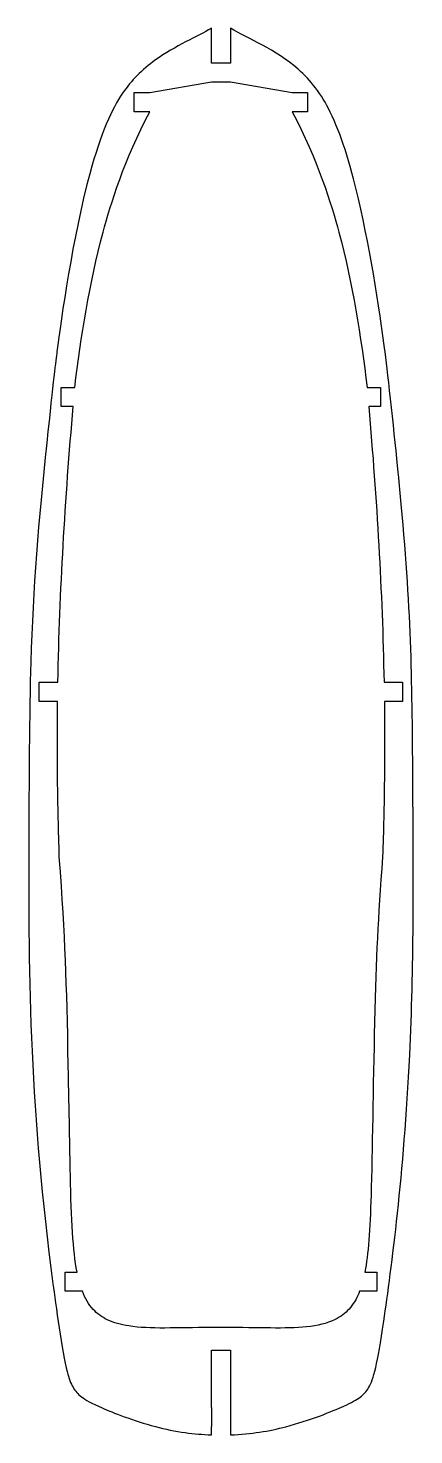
# Model space of a CAD drawing. Header units: millimetres. Extents: x -30 to 30, y -253 to -33.
import ezdxf

# ---------------------------------------------------------------- set-up
doc = ezdxf.new("R2010")
doc.units = ezdxf.units.MM
doc.layers.get('0').update_dxf_attribs({"linetype": 'CONTINUOUS'})

msp = doc.modelspace()

# ---------------------------------------------------------------- linework, layer by layer
for p, q in [((-1.5, -38.61), (-1.5, -33.16)), ((1.5, -33.16), (1.5, -38.61)), ((1.5, -38.61), (-1.5, -38.61)), ((-11.11, -43.2), (-1.5, -41.56)), ((-1.5, -41.56), (1.5, -41.56)), ((1.5, -41.56), (11.11, -43.2)), ((-13.54, -46.2), (-13.54, -43.2)), ((-13.54, -43.2), (-11.11, -43.2)), ((11.11, -43.2), (13.54, -43.2)), ((13.54, -43.2), (13.54, -46.2)), ((-11.11, -46.2), (-13.54, -46.2)), ((13.54, -46.2), (11.11, -46.2)), ((-24.95, -92.21), (-24.95, -89.21)), ((-24.95, -89.21), (-22.84, -89.21)), ((22.84, -89.21), (24.95, -89.21)), ((24.95, -89.21), (24.95, -92.21)), ((-23.31, -92.21), (-24.95, -92.21)), ((-23.09, -92.2), (-23.31, -92.21)), ((23.31, -92.21), (23.09, -92.2)), ((24.95, -92.21), (23.31, -92.21)), ((-28.39, -138.22), (-28.39, -135.22)), ((-28.39, -135.22), (-25.48, -135.22)), ((25.48, -135.22), (28.39, -135.22)), ((28.39, -135.22), (28.39, -138.22)), ((-25.53, -138.22), (-28.39, -138.22)), ((28.39, -138.22), (25.53, -138.22)), ((-24.35, -230.25), (-24.35, -227.25)), ((-24.35, -227.25), (-22.49, -227.25)), ((22.49, -227.25), (24.35, -227.25)), ((24.35, -227.25), (24.35, -230.25)), ((-21.66, -230.25), (-24.35, -230.25)), ((24.35, -230.25), (21.66, -230.25)), ((1.5, -235.91), (-1.5, -235.91)), ((-1.5, -239.45), (1.5, -239.45)), ((-1.5, -248.41), (-1.5, -239.45)), ((1.5, -239.45), (1.5, -252.65)), ((-1.45, -248.41), (-1.5, -248.41)), ((-1.45, -251.36), (-1.45, -248.41)), ((-1.5, -252.65), (-1.5, -251.36)), ((-1.5, -251.36), (-1.45, -251.36))]:
    msp.add_line(p, q)
for points, knots in [([(-1.5, -33.16), (-3.7, -34.49), (-7.15, -35.95), (-12.39, -39.66), (-14, -41.29), (-17.07, -45.81), (-18.76, -49.48), (-23.18, -65.77), (-24.97, -78.45), (-25.82, -85.05), (-26.19, -87.92), (-28.51, -110.06), (-29.38, -120.55), (-29.95, -139.57), (-30, -152.15), (-30.14, -182.09), (-29.81, -202.5), (-25.85, -232.07), (-24.79, -239.86), (-23.77, -243.83), (-23.48, -244.61), (-22.77, -245.83), (-22.35, -246.3), (-21.19, -247.19), (-20.28, -247.71), (-16.99, -249.13), (-13.71, -250.44), (-10.25, -251.36)], [-189.196503, -189.196503, -189.196503, -189.196503, -158.555395, -158.555395, -137.095035, -137.095035, -110.222872, -110.222872, -68.665877, -68.665877, -57.509041, -57.509041, -43.899821, -43.899821, -35.050331, -35.050331, -7.557437, -7.557437, -4.464054, -4.464054, -3.349554, -3.349554, -2.2646, -2.2646, -1.073079, -1.073079, 0, 0, 0, 0]), ([(1.5, -252.65), (4.75, -252.53), (7.48, -252.08), (13.8, -250.43), (17.41, -248.98), (20.43, -247.61), (21.2, -247.17), (22.29, -246.35), (22.72, -245.9), (23.89, -243.97), (24.43, -241.7), (26.66, -226.59), (28.6, -212.13), (30.15, -179.45), (30.11, -167.22), (29.85, -132.65), (29.7, -122.9), (27.54, -100.74), (26.4, -89.76), (25, -78.39), (23.47, -68.28), (20.13, -54.03), (18.71, -49.59), (15.66, -43.38), (14.08, -41.33), (8.56, -36.51), (4.16, -34.76), (1.5, -33.16)], [-27.216946, -27.216946, -27.216946, -27.216946, -25.336367, -25.336367, -22.7734, -22.7734, -21.02311, -21.02311, -19.310252, -19.310252, -15.307488, -15.307488, -10.393626, -10.393626, -6.75166, -6.75166, -3.53028, -3.53028, -2.979507, -2.979507, -2.078575, -2.078575, -1.463056, -1.463056, -0.931284, -0.931284, 0, 0, 0, 0]), ([(-22.84, -89.21), (-21.91, -81.46), (-20.54, -72.87), (-17.28, -60.73), (-15.09, -53.64), (-11.11, -46.2)], [-7.172671, -7.172671, -7.172671, -7.172671, -2.531267, -2.531267, 0, 0, 0, 0]), ([(11.11, -46.2), (15.09, -53.64), (17.28, -60.73), (20.54, -72.87), (21.91, -81.46), (22.84, -89.21)], [-3.621302, -3.621302, -3.621302, -3.621302, -2.343328, -2.343328, 0, 0, 0, 0]), ([(-25.48, -135.22), (-25.35, -128.08), (-25.06, -120.97), (-24.26, -106.67), (-23.72, -99.37), (-23.09, -92.2)], [-4.285182, -4.285182, -4.285182, -4.285182, -2.158299, -2.158299, 0, 0, 0, 0]), ([(23.09, -92.2), (23.72, -99.37), (24.26, -106.67), (25.06, -120.97), (25.35, -128.08), (25.48, -135.22)], [-4.319043, -4.319043, -4.319043, -4.319043, -2.143689, -2.143689, 0, 0, 0, 0]), ([(-25.26, -162.46), (-25.4, -158.44), (-25.49, -154.42), (-25.58, -146.34), (-25.58, -142.29), (-25.53, -138.22)], [-2.429034, -2.429034, -2.429034, -2.429034, -1.220779, -1.220779, 0, 0, 0, 0]), ([(25.53, -138.22), (25.58, -142.29), (25.58, -146.34), (25.49, -154.42), (25.4, -158.44), (25.26, -162.46)], [-2.424132, -2.424132, -2.424132, -2.424132, -1.205817, -1.205817, 0, 0, 0, 0]), ([(-22.49, -227.25), (-23.14, -223.87), (-23.38, -219.15), (-23.64, -207.56), (-23.7, -202.83), (-24.13, -181.61), (-24.31, -175.42), (-25.26, -162.46)], [-9.623852, -9.623852, -9.623852, -9.623852, -6.167852, -6.167852, -3.897789, -3.897789, 0, 0, 0, 0]), ([(25.26, -162.46), (24.52, -172.49), (24.26, -177.7), (23.75, -198.72), (23.66, -208.48), (23.29, -220.73), (23.03, -224.47), (22.49, -227.25)], [-2.951123, -2.951123, -2.951123, -2.951123, -1.897147, -1.897147, -0.848503, -0.848503, 0, 0, 0, 0]), ([(-1.5, -235.91), (-7.01, -235.91), (-11.08, -236.19), (-15.65, -235.47), (-16.78, -235.17), (-18.61, -234.29), (-19.34, -233.76), (-20.68, -232.31), (-21.23, -231.37), (-21.66, -230.25)], [-2.061526, -2.061526, -2.061526, -2.061526, -1.057306, -1.057306, -0.679649, -0.679649, -0.360573, -0.360573, 0, 0, 0, 0]), ([(21.66, -230.25), (21.31, -231.15), (20.86, -232.01), (19.67, -233.47), (18.98, -234.03), (17.02, -235.12), (15.64, -235.5), (10.74, -236.17), (6.81, -235.91), (1.5, -235.91)], [-3.532334, -3.532334, -3.532334, -3.532334, -2.94653, -2.94653, -2.391993, -2.391993, -1.59399, -1.59399, 0, 0, 0, 0]), ([(-10.25, -251.36), (-8.7, -251.77), (-7.17, -252.08), (-4.22, -252.49), (-2.85, -252.6), (-1.5, -252.65)], [-0.8817344, -0.8817344, -0.8817344, -0.8817344, -0.4063836, -0.4063836, 0, 0, 0, 0])]:
    msp.add_open_spline(points, degree=3, knots=knots)

doc.saveas('drawing.dxf')
